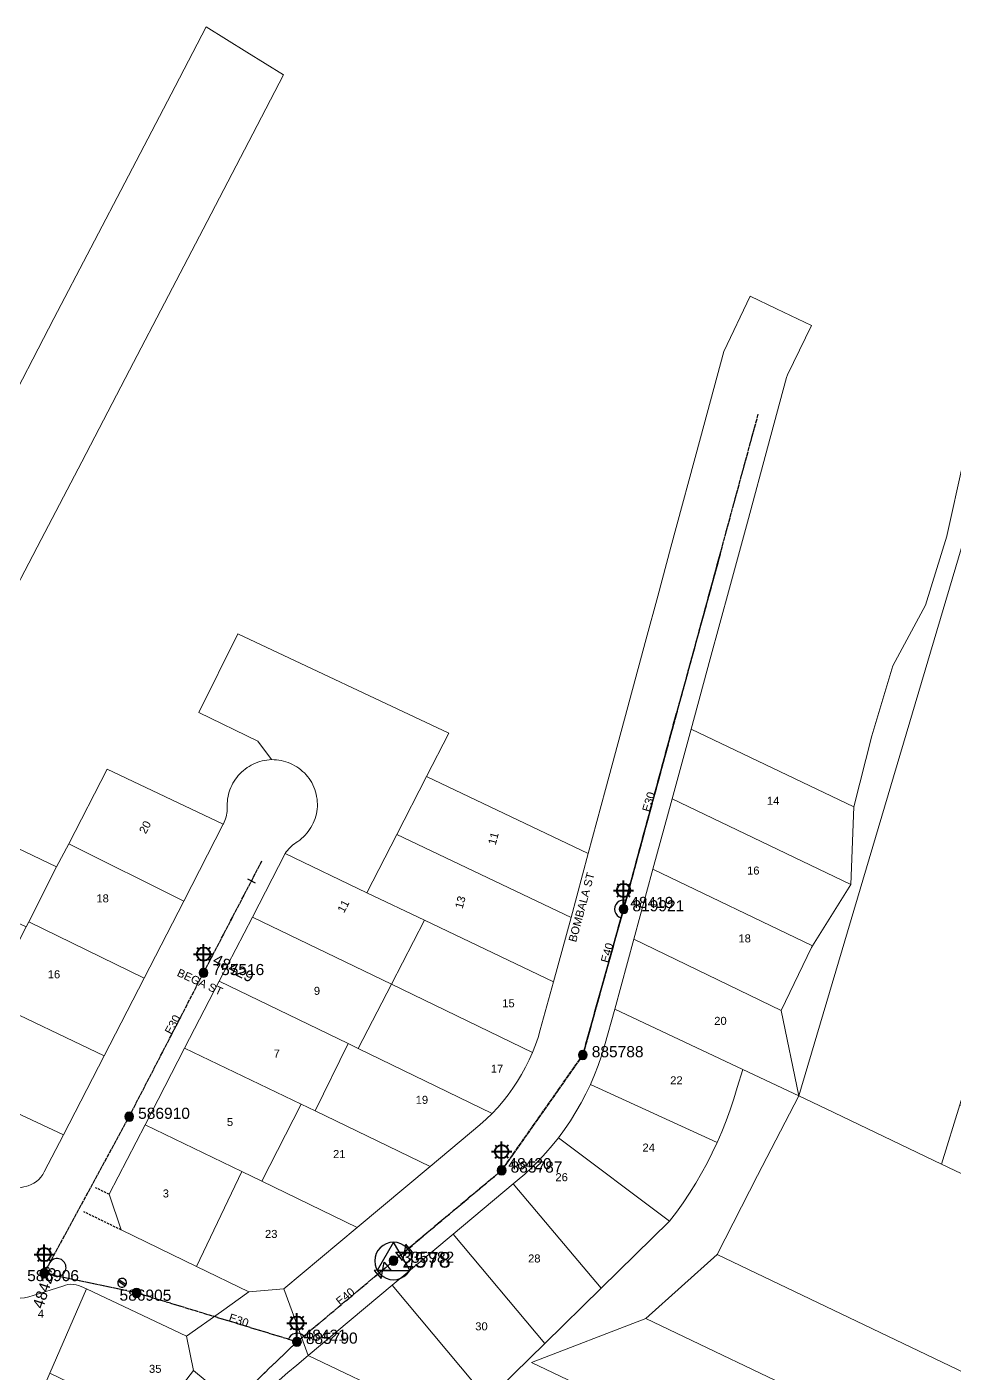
# Model space of a CAD drawing. Header units: metres. Extents: x 309867 to 310865, y 6256930 to 6257690.
# Drawn here: x 310124.1 to 310332.5, y 6257351.8 to 6257654.6 of the extents above; entities that cross this region are included whole.
import ezdxf
from ezdxf.enums import TextEntityAlignment as Align

# ---------------------------------------------------------------- set-up
doc = ezdxf.new("R2010")
doc.units = ezdxf.units.M
doc.linetypes.add('Cable Exist OH', pattern=[1, 1, 0])
doc.linetypes.add('DASHED', pattern=[0.75, 0.5, -0.25])
doc.layers.get('0').update_dxf_attribs({"color": 6})
for name, color, linetype, lineweight in [('Cadastre Buildings_SP_EXT', 9, 'Continuous', 5), ('Cadastre Land Parcels_SP_EXT', 9, 'Continuous', 5), ('Cadastre Roads_SP_EXT', 9, 'Continuous', 5)]:
    doc.layers.add(name, color=color, linetype=linetype, lineweight=lineweight)
for name, color, linetype in [('Equip_LV_EXT', 7, 'Continuous'), ('Equip_SP_LV_EXT', 7, 'Continuous'), ('Equip_SP_SL_EXT', 7, 'Continuous'), ('Mains_HV_EXT', 7, 'Continuous'), ('Mains_LV_EXT', 7, 'Continuous'), ('Mains_SL_EXT', 7, 'Continuous'), ('Sub_SP_TR_HV_LV_EXT', 7, 'Continuous'), ('SupportsOH_SP_TR_HV_LV_SL_EXT', 7, 'Continuous')]:
    doc.layers.add(name, color=color, linetype=linetype)
doc.layers.add('UNKNOWN_FEATURES', color=1, linetype='DASHED', plot=False)
doc.styles.add('iecARIAL', font='arial.ttf', dxfattribs={"height": 2})
doc.styles.add('POLE_LABEL', font='arial.ttf')
doc.styles.get("Standard").update_dxf_attribs({"font": 'arial.ttf'})

# ---------------------------------------------------------------- blocks, each defined once
blk = doc.blocks.new('SUB_POLE_EXT')
blk.add_wipeout([(0, 4.22), (0.42, 4.2), (0.83, 4.14), (1.21, 4.05), (1.62, 3.9), (1.99, 3.72), (2.35, 3.51), (2.68, 3.26), (2.99, 2.99), (3.28, 2.66), (3.52, 2.34), (3.76, 1.92), (3.9, 1.62), (4.04, 1.23), (4.18, 0.63), (4.22, 0), (4.18, -0.61), (4.06, -1.15), (3.9, -1.62), (3.58, -2.24), (3.22, -2.73), (2.97, -3.01), (2.68, -3.26), (2.36, -3.5), (2, -3.72), (1.64, -3.89), (1.25, -4.03), (0.82, -4.14), (0.42, -4.2), (0, -4.22), (-0.41, -4.2), (-0.8, -4.15), (-1.21, -4.05), (-1.62, -3.9), (-1.99, -3.73), (-2.35, -3.51), (-2.68, -3.26), (-2.96, -3.02), (-3.23, -2.72), (-3.51, -2.35), (-3.71, -2.01), (-3.91, -1.6), (-4.05, -1.21), (-4.16, -0.76), (-4.22, -0.14), (-4.21, 0.39), (-4.14, 0.83), (-4.03, 1.27), (-3.9, 1.63), (-3.71, 2.02), (-3.5, 2.37), (-3.28, 2.67), (-2.99, 2.99), (-2.68, 3.27), (-2.33, 3.52), (-1.98, 3.73), (-1.63, 3.9), (-1.2, 4.05), (-0.78, 4.15), (-0.4, 4.21)])
blk.add_line((2.16, 0.48), (2.16, 0.48, 0))
blk.add_lwpolyline([(-4.22, 0, 1), (4.22, 0, 1)], format="xyb", close=True)
blk.add_lwpolyline([(2.14, 0.52), (0, 4.22), (-3.66, -2.11), (3.66, -2.11)], close=True)
for tag, height, flags, p in [('ASSET_NUM', 3.5, 8, (2, 2)), ('STREET_CODE', 0.2, 9, (1.5, 0)), ('CONSTRUCTED_VOLTAGE', 0.2, 9, (1.5, -0.2)), ('OPERATING_VOLTAGE', 0.2, 9, (1.5, -0.6)), ('OPERATED_BY', 0.2, 9, (1.5, -0.8)), ('ORIENTATION', 0.2, 9, (1.5, -1.2)), ('OWNED_BY', 0.2, 9, (1.5, -1.4)), ('SECONDARY_VOLTAGE', 0.2, 9, (1.5, -1.6)), ('STATE', 0.2, 9, (1.5, -1.8)), ('SUBSTATION_TYPE', 0.2, 9, (1.5, -2)), ('STREETNAME', 0.2, 9, (1.5, -2.8)), ('SUBURB', 0.2, 9, (1.5, -3)), ('NO_PHASES', 0.2, 9, (1.5, -0.4)), ('MAINTAINED_BY', 0.2, 9, (1.5, -1)), ('USAGE', 0.2, 9, (1.5, -2.2)), ('LEGEND', 0.2, 9, (1.5, -2.4)), ('LOCATION', 0.2, 9, (1.5, -2.6)), ('Z', 0.2, 1, (1.5, -3.4)), ('NOTES', 0.2, 9, (1.5, -3.2))]:
    blk.add_attdef(tag, text='', height=height, dxfattribs=dict(flags=flags)).set_placement(p, align=Align.MIDDLE_LEFT)
blk = doc.blocks.new('LV_OH_LINKS_DISTFUSE_EXT')
for p, q in [((0, 0), (0.96, 0)), ((3.84, 0), (4.8, 0))]:
    blk.add_line(p, q)
blk.add_lwpolyline([(3.84, -1.2), (3.84, 1.2), (0.96, -1.2), (0.96, 1.2)], close=True)
at = {"flags": 9}
for tag, p in [('ACTUAL_STATUS', (0, 0)), ('CONSTRUCTED_VOLTAGE', (0, -0.2)), ('OPERATING_VOLTAGE', (0, -0.6)), ('ORIENTATION', (0, -0.8)), ('OWNED_BY', (0, -1)), ('STATE', (0, -1.2)), ('SWITCH_TYPE', (0, -1.4)), ('NO_PHASES', (0, -0.4)), ('USAGE', (0, -1.6)), ('NOTES', (0, -1.8))]:
    blk.add_attdef(tag, text='', height=0.2, dxfattribs=at).set_placement(p, align=Align.MIDDLE_LEFT)
at = {"flags": 1}
blk.add_attdef('Z', (0, 0), '', height=0.2, dxfattribs=at)
blk = doc.blocks.new('LV_OH_LINKS_CLOSED_EXT')
for p, q in [((-0.17, 4.97), (-0.17, 3)), ((0.17, 4.97), (0.17, 3))]:
    blk.add_line(p, q)
blk.add_lwpolyline([(0, 2.99, 1), (0, 4.98, 1)], format="xyb", close=True)
at = {"flags": 9}
for tag, p in [('ACTUAL_STATUS', (0, 0)), ('CONSTRUCTED_VOLTAGE', (0, -0.2)), ('OPERATING_VOLTAGE', (0, -0.6)), ('ORIENTATION', (0, -0.8)), ('OWNED_BY', (0, -1)), ('STATE', (0, -1.2)), ('SWITCH_TYPE', (0, -1.4)), ('NO_PHASES', (0, -0.4)), ('USAGE', (0, -1.6)), ('NOTES', (0, -1.8))]:
    blk.add_attdef(tag, text='', height=0.2, dxfattribs=at).set_placement(p, align=Align.MIDDLE_LEFT)
at = {"flags": 1}
blk.add_attdef('Z', (0, 0), '', height=0.2, dxfattribs=at)
blk = doc.blocks.new('SL_LANTERN_EXT')
at = {"lineweight": 40}
for p, q in [((0, 1.97), (0, 6.47)), ((-2.25, 4.22), (2.25, 4.22)), ((-1.46, 5.68), (-1.06, 5.28)), ((-1.46, 2.76), (-1.06, 3.16)), ((1.46, 5.68), (1.06, 5.28)), ((1.46, 2.76), (1.06, 3.16)), ((0, 0), (0, 2.72))]:
    blk.add_line(p, q, dxfattribs=at)
blk.add_circle((0, 4.22), 1.5, dxfattribs=at)
at = {"style": 'iecARIAL', "flags": 8}
blk.add_attdef('ASSET_NUM', (1.5, 1.5), '', height=2.5, dxfattribs=at)
for tag, p, height, flags in [('OPERATING_VOLTAGE', (0.98, -1.65), 0.2, 9), ('ORIENTATION', (0.98, -1.85), 0.2, 9), ('OWNED_BY', (0.98, -2.05), 0.2, 9), ('STATE', (0.98, -2.25), 0.2, 9), ('CONSTRUCTED_VOLTAGE', (0.98, -0.65), 0.2, 9), ('CONTROL_TYPE', (0.98, -0.85), 0.2, 9), ('LANTERN_PURPOSE', (0.98, -1.05), 0.2, 9), ('LANTERN_TYPE', (0.98, -1.25), 0.2, 9), ('NO_PHASES', (0.98, -1.45), 0.2, 9), ('USAGE', (0.98, -2.45), 0.2, 9), ('CEXIST', (0.98, -2.65), 0.2, 9), ('CNEW', (0.98, -2.85), 0.2, 9), ('CNUMBER', (0.98, -3.05), 0.2, 9), ('LNUMBER', (2.18, -3.25), 2.5, 8), ('CREMOVE', (0.98, -3.25), 0.2, 9), ('CREPLACE', (0.98, -3.45), 0.2, 9), ('LKINGHEIGHT', (0.98, -3.65), 0.2, 9), ('LBRACKET', (0.98, -3.85), 0.2, 9), ('LBRACKETVOCAB', (0.98, -4.05), 0.2, 9), ('LCATEGORY', (0.98, -4.25), 0.2, 9), ('LCHARGE1', (0.98, -4.45), 0.2, 9), ('LCHARGE1PERCENT', (0.98, -4.65), 0.2, 9), ('LCHARGE2', (0.98, -4.85), 0.2, 9), ('LCHARGE2PERCENT', (0.98, -5.05), 0.2, 9), ('LCHARGE3', (0.98, -5.25), 0.2, 9), ('LCHARGE3PERCENT', (0.98, -5.45), 0.2, 9), ('LEXIST', (0.98, -5.65), 0.2, 9), ('LLAMP', (0.98, -5.85), 0.2, 9), ('LLAMPVOCAB', (0.98, -6.05), 0.2, 9), ('LMAST', (0.98, -6.25), 0.2, 9), ('STREETNAME', (0.98, -9.25), 0.2, 9), ('LMASTVOCAB', (0.98, -6.45), 0.2, 9), ('LNEW', (0.98, -6.65), 0.2, 9), ('LANTNUMBER', (0.98, -6.85), 0.2, 9), ('LOUTREACH', (0.98, -7.25), 0.2, 9), ('LOUTREACHVOCAB', (0.98, -7.45), 0.2, 9), ('LRATECODE', (0.98, -7.65), 0.2, 9), ('LREMOVE', (0.98, -7.85), 0.2, 9), ('LREPLACE', (0.98, -8.05), 0.2, 9), ('LTYPE', (0.98, -8.25), 0.2, 9), ('LTYPEVOCAB', (0.98, -8.45), 0.2, 9), ('LEGEND', (0.98, -8.65), 0.2, 9), ('LOCATION', (0.98, -8.85), 0.2, 9), ('NOTES', (0.98, -9.05), 0.2, 9), ('SUBURB', (0.98, -9.45), 0.2, 1)]:
    blk.add_attdef(tag, p, '', height=height, dxfattribs=dict(flags=flags))
blk = doc.blocks.new('POLE_EXT')
blk.add_hatch(color=256).paths.add_polyline_path([(-1, 0, 1), (1, 0, 1)])
blk.add_lwpolyline([(-1, 0, 1), (1, 0, 1)], format="xyb", close=True)
for tag, height, flags, p in [('pNumber', 2.5, 8, (-17.84, 2.07)), ('OWNED_BY', 0.2, 9, (1.35, -0.4)), ('SPECIAL_USE', 0.2, 9, (1.35, -0.8)), ('STATE', 0.2, 9, (1.35, -1)), ('cLV', 0.2, 9, (1.35, -1.4)), ('hDepth', 0.2, 9, (1.35, -1.6)), ('hDia', 0.2, 9, (1.35, -1.8)), ('cHV', 0.2, 9, (1.35, -2)), ('PARENT', 0.2, 9, (1.35, -0.6)), ('USAGE', 0.2, 9, (1.35, -1.2)), ('LBRACKET', 0.2, 9, (1.35, -2.2)), ('LExisting', 0.2, 9, (1.35, -2.4)), ('LANTNUMBER', 0.2, 9, (1.35, -2.6)), ('LOther', 0.2, 9, (1.35, -2.8)), ('LRemove', 0.2, 9, (1.35, -3)), ('cLinedev', 0.2, 9, (1.35, -3.4)), ('pExisting', 0.2, 9, (1.35, -3.8)), ('pFooting', 0.2, 9, (1.35, -4.4)), ('pNew', 0.2, 9, (1.35, -4.6)), ('pRelocate', 0.2, 9, (1.35, -5)), ('pRemove', 0.2, 9, (1.35, -5.2)), ('pReplace', 0.2, 9, (1.35, -5.4)), ('pStay', 0.2, 9, (1.35, -5.6)), ('pType', 0.2, 9, (1.35, -5.8)), ('cspan', 0.2, 9, (1.35, -6)), ('LEGEND', 0.2, 9, (1.35, -3.2)), ('LOCATION', 0.2, 9, (1.35, -3.6)), ('PFNUMBER', 0.2, 9, (1.35, -4)), ('NEWPFNUMBER', 0.2, 9, (1.35, -4.2)), ('STREETNAME', 0.2, 9, (1.35, -6.2)), ('SUBURB', 0.2, 9, (1.35, -6.4)), ('OPERATED_BY', 0.2, 9, (1.36, -7.01)), ('NOTES', 0.2, 9, (1.35, -6.6)), ('MAINTAINED_BY', 0.2, 9, (1.36, -6.81))]:
    blk.add_attdef(tag, text='', height=height, dxfattribs=dict(flags=flags)).set_placement(p, align=Align.MIDDLE_LEFT)
at = {"style": 'POLE_LABEL'}
for tag, height, flags, p in [('ASSET_NUM', 2.5, 8, (2, 2)), ('STRUCTURE_PLANT_NUMBER', 0.2, 9, (1.35, 0.03)), ('STREET_CODE', 0.2, 9, (1.35, -0.2))]:
    blk.add_attdef(tag, text='', height=height, dxfattribs=dict(at, flags=flags)).set_placement(p, align=Align.MIDDLE_LEFT)
at = {"flags": 1}
blk.add_attdef('Z', (1.35, -7.33), '', height=0.2, dxfattribs=at)
blk = doc.blocks.new('End Shackle_EXT')
blk.add_wipeout([(0, 0.25), (1.81, 0.25), (1.82, -0.25), (0, -0.25)])
blk.add_line((1.81, -1), (1.81, 1))
at = {"flags": 1}
blk.add_attdef('Z', (0, 0), '', height=0.2, dxfattribs=at)
at = {"flags": 9}
for tag, p in [('CONNECTOR_TYPE', (0, 0)), ('CONSTRUCTED_VOLTAGE', (0, -0.2)), ('OPERATING_VOLTAGE', (0, -0.6)), ('ORIENTATION', (0, -0.8)), ('OWNED_BY', (0, -1)), ('STATE', (0, -1.2)), ('NO_PHASES', (0, -0.4)), ('USAGE', (0, -1.4)), ('NOTES', (0, -1.6))]:
    blk.add_attdef(tag, text='', height=0.2, dxfattribs=at).set_placement(p, align=Align.MIDDLE_LEFT)

msp = doc.modelspace()

# ---------------------------------------------------------------- linework, layer by layer
at = {"layer": 'Cadastre Buildings_SP_EXT', "linetype": 'Continuous'}
for points in [[(310297.62, 6257414.15), (310303.74, 6257411.22), (310329.69, 6257398.8), (310333.83, 6257412.13), (310338.33, 6257426.63), (310343, 6257441.77), (310347.15, 6257455.11), (310351.41, 6257468.88), (310355.53, 6257482.15), (310359.76, 6257495.85), (310364.2, 6257510.16), (310368.68, 6257524.63), (310373.19, 6257539.18), (310377.8, 6257553.91), (310343.84, 6257570.06), (310297.62, 6257414.15)], [(310218.96, 6257495.71), (310171.49, 6257518.05), (310162.73, 6257500.39), (310175.97, 6257493.93), (310179.09, 6257489.78), (310179.63, 6257489.76), (310180.17, 6257489.73), (310180.71, 6257489.66), (310181.25, 6257489.56), (310181.78, 6257489.44), (310182.3, 6257489.29), (310182.81, 6257489.11), (310183.32, 6257488.91), (310183.81, 6257488.67), (310184.29, 6257488.42), (310184.76, 6257488.14), (310185.21, 6257487.83), (310185.64, 6257487.5), (310186.06, 6257487.15), (310186.45, 6257486.78), (310186.83, 6257486.39), (310187.19, 6257485.98), (310187.52, 6257485.55), (310187.83, 6257485.1), (310188.12, 6257484.64), (310188.37, 6257484.14), (310188.59, 6257483.62), (310188.79, 6257483.1), (310188.96, 6257482.56), (310189.1, 6257482.02), (310189.21, 6257481.47), (310189.3, 6257480.92), (310189.35, 6257480.36), (310189.38, 6257479.8), (310189.37, 6257479.24), (310189.34, 6257478.68), (310189.26, 6257478.14), (310189.15, 6257477.6), (310189.02, 6257477.07), (310188.85, 6257476.54), (310188.66, 6257476.03), (310188.45, 6257475.53), (310188.2, 6257475.03), (310187.94, 6257474.55), (310187.64, 6257474.09), (310187.33, 6257473.64), (310186.98, 6257473.21), (310186.62, 6257472.8), (310186.24, 6257472.41), (310185.84, 6257472.04), (310185.41, 6257471.69), (310184.98, 6257471.36), (310184.95, 6257471.35), (310184.6, 6257471.13), (310184.24, 6257470.88), (310183.89, 6257470.61), (310183.56, 6257470.32), (310183.24, 6257470.02), (310182.94, 6257469.7), (310182.66, 6257469.37), (310182.39, 6257469.02), (310182.15, 6257468.65), (310200.49, 6257459.85), (310207.22, 6257472.96), (310213.92, 6257485.97), (310218.96, 6257495.71)], [(310329.69, 6257398.8), (310303.74, 6257411.22), (310297.62, 6257414.15), (310288.34, 6257396.28), (310279.28, 6257378.5), (310348.96, 6257345.13), (310355.81, 6257364.07), (310362.64, 6257383.11), (310329.69, 6257398.8)], [(310348.96, 6257345.13), (310279.28, 6257378.5), (310263.25, 6257364.08), (310342.23, 6257326.3), (310348.96, 6257345.13)], [(310342.23, 6257326.3), (310263.25, 6257364.08), (310237.54, 6257354.18), (310253.69, 6257346.47), (310280.34, 6257333.71), (310335.39, 6257307.36), (310342.23, 6257326.3)]]:
    msp.add_lwpolyline(points, close=True, dxfattribs=at)
at = {"layer": 'Cadastre Land Parcels_SP_EXT', "linetype": 'Continuous'}
for points in [[(310293.65, 6257433.37), (310297.62, 6257414.15), (310343.84, 6257570.06), (310337.04, 6257573.3), (310334.58, 6257556.63), (310334.49, 6257556.32), (310330.99, 6257540.45), (310330.91, 6257540.04), (310326.09, 6257524.54), (310318.77, 6257510.91), (310314.07, 6257495.1), (310310, 6257479.2), (310309.31, 6257461.71), (310300.71, 6257447.93), (310300.49, 6257447.52), (310293.65, 6257433.37)], [(310310, 6257479.2), (310273.4, 6257496.66), (310269.11, 6257480.96), (310309.31, 6257461.71), (310310, 6257479.2)], [(310168.21, 6257475.24), (310142.14, 6257487.67), (310133.49, 6257470.83), (310159.32, 6257457.96), (310168.21, 6257475.24)], [(310250.24, 6257468.67), (310213.92, 6257485.97), (310207.22, 6257472.96), (310246.4, 6257454.3), (310250.24, 6257468.67)], [(310130.74, 6257465.64), (310097.27, 6257481.63), (310090.16, 6257467.99), (310123.88, 6257452.22), (310124.47, 6257453.3), (310130.74, 6257465.64)], [(310309.31, 6257461.71), (310269.11, 6257480.96), (310264.81, 6257465.17), (310300.71, 6257447.93), (310309.31, 6257461.71)], [(310159.32, 6257457.96), (310133.49, 6257470.83), (310130.74, 6257465.64), (310124.47, 6257453.3), (310150.42, 6257440.67), (310159.32, 6257457.96)], [(310246.4, 6257454.3), (310207.22, 6257472.96), (310200.49, 6257459.85), (310213.44, 6257453.66), (310242.5, 6257439.81), (310246.4, 6257454.3)], [(310213.44, 6257453.66), (310200.49, 6257459.85), (310182.15, 6257468.65), (310174.77, 6257454.38), (310206.02, 6257439.27), (310213.44, 6257453.66)], [(310300.71, 6257447.93), (310264.81, 6257465.17), (310260.51, 6257449.39), (310293.65, 6257433.37), (310300.49, 6257447.52), (310300.71, 6257447.93)], [(310150.42, 6257440.67), (310124.47, 6257453.3), (310123.88, 6257452.22), (310116.92, 6257438.67), (310115.38, 6257435.64), (310141.41, 6257423.18), (310150.42, 6257440.67)], [(310206.02, 6257439.27), (310174.77, 6257454.38), (310167.33, 6257439.98), (310196.27, 6257425.95), (310198.57, 6257424.84), (310206.02, 6257439.27)], [(310242.5, 6257439.81), (310213.44, 6257453.66), (310206.02, 6257439.27), (310237.73, 6257423.94), (310238.39, 6257425.62), (310238.98, 6257427.31), (310239.5, 6257429.03), (310242.5, 6257439.81)], [(310293.65, 6257433.37), (310260.51, 6257449.39), (310256.22, 6257433.7), (310285.01, 6257420.09), (310297.62, 6257414.15), (310293.65, 6257433.37)], [(310196.27, 6257425.95), (310167.33, 6257439.98), (310159.53, 6257424.88), (310185.72, 6257412.3), (310188.87, 6257410.79), (310196.27, 6257425.95)], [(310237.73, 6257423.94), (310206.02, 6257439.27), (310198.57, 6257424.84), (310228.68, 6257410.24), (310229.93, 6257411.58), (310231.13, 6257412.98), (310232.27, 6257414.42), (310233.34, 6257415.9), (310234.35, 6257417.44), (310235.3, 6257419.01), (310236.18, 6257420.62), (310236.99, 6257422.27), (310237.73, 6257423.94)], [(310141.41, 6257423.18), (310115.38, 6257435.64), (310109.9, 6257425.08), (310106.11, 6257417.65), (310132.26, 6257405.4), (310141.41, 6257423.18)], [(310285.01, 6257420.09), (310256.22, 6257433.7), (310253.9, 6257425.41), (310253.24, 6257423.2), (310252.49, 6257421.02), (310251.67, 6257418.87), (310250.76, 6257416.75), (310279.27, 6257403.7), (310280.31, 6257406.11), (310281.29, 6257408.55), (310282.19, 6257411.02), (310283.02, 6257413.51), (310283.77, 6257416.03), (310285.01, 6257420.09)], [(310198.57, 6257424.84), (310196.27, 6257425.95), (310188.87, 6257410.79), (310214.75, 6257398.31), (310225.91, 6257407.64), (310227.32, 6257408.91), (310228.68, 6257410.24), (310198.57, 6257424.84)], [(310185.72, 6257412.3), (310159.53, 6257424.88), (310150.63, 6257407.66), (310172.37, 6257397.14), (310176.89, 6257394.96), (310185.72, 6257412.3)], [(310132.26, 6257405.4), (310106.11, 6257417.65), (310103.03, 6257411.77), (310096.33, 6257398.6), (310113.9, 6257390.18), (310114.63, 6257390.75), (310115.41, 6257391.26), (310116.22, 6257391.72), (310117.06, 6257392.1), (310117.93, 6257392.43), (310124.35, 6257393.97), (310125, 6257394.21), (310125.62, 6257394.54), (310126.2, 6257394.93), (310126.73, 6257395.39), (310127.21, 6257395.9), (310127.62, 6257396.46), (310127.97, 6257397.07), (310132.26, 6257405.4)], [(310279.27, 6257403.7), (310250.76, 6257416.75), (310249.76, 6257414.64), (310248.68, 6257412.57), (310247.52, 6257410.55), (310246.28, 6257408.57), (310244.97, 6257406.64), (310243.59, 6257404.76), (310268.55, 6257385.96), (310270.12, 6257388.03), (310271.62, 6257390.15), (310273.06, 6257392.31), (310274.44, 6257394.51), (310275.75, 6257396.75), (310276.99, 6257399.03), (310278.16, 6257401.35), (310279.27, 6257403.7)], [(310188.87, 6257410.79), (310185.72, 6257412.3), (310176.89, 6257394.96), (310198.29, 6257384.54), (310214.75, 6257398.31), (310188.87, 6257410.79)], [(310368.06, 6257398.23), (310333.83, 6257412.13), (310329.69, 6257398.8), (310362.64, 6257383.11), (310368.06, 6257398.23)], [(310172.37, 6257397.14), (310150.63, 6257407.66), (310142.55, 6257392.03), (310145.27, 6257384.01), (310162.23, 6257375.76), (310172.37, 6257397.14)], [(310268.55, 6257385.96), (310243.59, 6257404.76), (310242.19, 6257403.02), (310240.74, 6257401.33), (310239.22, 6257399.69), (310237.64, 6257398.11), (310236.01, 6257396.59), (310234.32, 6257395.13), (310233.4, 6257394.36), (310253.18, 6257370.9), (310268.55, 6257385.96)], [(310176.89, 6257394.96), (310172.37, 6257397.14), (310162.23, 6257375.76), (310173.94, 6257370.08), (310181.86, 6257370.81), (310198.29, 6257384.54), (310176.89, 6257394.96)], [(310137.45, 6257370.75), (310136.26, 6257371.3), (310135.7, 6257371.53), (310135.12, 6257371.69), (310134.52, 6257371.78), (310133.91, 6257371.79), (310133.3, 6257371.73), (310132.71, 6257371.6), (310132.14, 6257371.39), (310125.48, 6257369.24), (310124.51, 6257368.97), (310123.53, 6257368.78), (310122.52, 6257368.68), (310121.52, 6257368.65), (310120.52, 6257368.71), (310119.52, 6257368.85), (310118.54, 6257369.08), (310108.74, 6257336.86), (310111.31, 6257335.54), (310120.31, 6257331.22), (310129.24, 6257351.8), (310137.45, 6257370.75)], [(310161.52, 6257352.41), (310159.95, 6257360.11), (310137.45, 6257370.75), (310129.24, 6257351.8), (310152.85, 6257340.44), (310154.9, 6257343.51), (310157.03, 6257346.53), (310159.24, 6257349.5), (310161.52, 6257352.41)]]:
    msp.add_lwpolyline(points, close=True, dxfattribs=at)
for points in [[(310253.69, 6257346.47), (310237.54, 6257354.18), (310263.25, 6257364.08), (310279.28, 6257378.5), (310288.34, 6257396.28), (310297.62, 6257414.15), (310297.62, 6257414.15), (310285.01, 6257420.09), (310283.77, 6257416.03), (310283.02, 6257413.51), (310282.19, 6257411.02), (310281.29, 6257408.55), (310280.31, 6257406.11), (310279.27, 6257403.7), (310278.16, 6257401.35), (310276.99, 6257399.03), (310275.75, 6257396.75), (310274.44, 6257394.51), (310273.06, 6257392.31), (310271.62, 6257390.15), (310270.12, 6257388.03), (310268.55, 6257385.96), (310253.18, 6257370.9), (310240.52, 6257358.48), (310230.01, 6257348.19)], [(310208.64, 6257345.59), (310187.34, 6257355.78), (310184.74, 6257353.6), (310182.74, 6257351.96), (310180.8, 6257350.27)]]:
    msp.add_lwpolyline(points, dxfattribs=at)
at = {"layer": 'Cadastre Roads_SP_EXT', "linetype": 'Continuous'}
for points in [[(310118.07, 6257521.58), (310127.3, 6257539.29), (310136.39, 6257556.75), (310147.16, 6257577.4), (310155.9, 6257594.17), (310164.57, 6257610.78), (310174.87, 6257630.55), (310181.75, 6257643.78), (310173.53, 6257648.88), (310164.37, 6257654.56), (310157.39, 6257641.2), (310146.88, 6257621.07), (310138.46, 6257604.89), (310130.12, 6257588.97), (310118.37, 6257566.23)], [(310123.53, 6257368.78), (310124.51, 6257368.97), (310125.48, 6257369.24), (310132.14, 6257371.39), (310132.71, 6257371.6), (310133.3, 6257371.73), (310133.91, 6257371.79), (310134.52, 6257371.78), (310135.12, 6257371.69), (310135.7, 6257371.53), (310136.26, 6257371.3), (310137.45, 6257370.75), (310159.95, 6257360.11), (310167.82, 6257365.71), (310173.94, 6257370.08), (310162.23, 6257375.76), (310145.27, 6257384.01), (310142.55, 6257392.03), (310150.63, 6257407.66), (310159.53, 6257424.88), (310167.33, 6257439.98), (310174.77, 6257454.38), (310182.15, 6257468.65), (310182.15, 6257468.65), (310182.39, 6257469.02), (310182.66, 6257469.37), (310182.94, 6257469.7), (310183.24, 6257470.02), (310183.56, 6257470.32), (310183.89, 6257470.61), (310184.24, 6257470.88), (310184.6, 6257471.13), (310184.95, 6257471.35), (310184.98, 6257471.36), (310185.41, 6257471.69), (310185.84, 6257472.04), (310186.24, 6257472.41), (310186.62, 6257472.8), (310186.98, 6257473.21), (310187.33, 6257473.64), (310187.64, 6257474.09), (310187.94, 6257474.55), (310188.2, 6257475.03), (310188.45, 6257475.53), (310188.66, 6257476.03), (310188.85, 6257476.54), (310189.02, 6257477.07), (310189.15, 6257477.6), (310189.26, 6257478.14), (310189.34, 6257478.68), (310189.37, 6257479.24), (310189.38, 6257479.8), (310189.35, 6257480.36), (310189.3, 6257480.92), (310189.21, 6257481.47), (310189.1, 6257482.02), (310188.96, 6257482.56), (310188.79, 6257483.1), (310188.59, 6257483.62), (310188.37, 6257484.14), (310188.12, 6257484.64), (310187.83, 6257485.1), (310187.52, 6257485.55), (310187.19, 6257485.98), (310186.83, 6257486.39), (310186.45, 6257486.78), (310186.06, 6257487.15), (310185.64, 6257487.5), (310185.21, 6257487.83), (310184.76, 6257488.14), (310184.29, 6257488.42), (310183.81, 6257488.67), (310183.32, 6257488.91), (310182.81, 6257489.11), (310182.3, 6257489.29), (310181.78, 6257489.44), (310181.25, 6257489.56), (310180.71, 6257489.66), (310180.17, 6257489.73), (310179.63, 6257489.76), (310179.09, 6257489.78), (310178.56, 6257489.75), (310178.03, 6257489.69), (310177.5, 6257489.6), (310176.98, 6257489.49), (310176.46, 6257489.35), (310175.96, 6257489.19), (310175.46, 6257489), (310174.97, 6257488.78), (310174.5, 6257488.54), (310174.04, 6257488.27), (310173.59, 6257487.99), (310173.15, 6257487.67), (310172.74, 6257487.34), (310172.34, 6257486.99), (310171.96, 6257486.61), (310171.6, 6257486.22), (310171.27, 6257485.8), (310170.95, 6257485.38), (310170.65, 6257484.93), (310170.38, 6257484.47), (310170.14, 6257484), (310169.92, 6257483.51), (310169.72, 6257483.02), (310169.55, 6257482.51), (310169.41, 6257482), (310169.29, 6257481.48), (310169.2, 6257480.95), (310169.14, 6257480.43), (310169.1, 6257479.89), (310169.09, 6257479.36), (310169.1, 6257478.95), (310169.09, 6257478.53), (310169.06, 6257478.12), (310169.01, 6257477.71), (310168.93, 6257477.3), (310168.84, 6257476.9), (310168.73, 6257476.5), (310168.59, 6257476.11), (310168.44, 6257475.73), (310168.27, 6257475.35), (310168.21, 6257475.24), (310159.32, 6257457.96), (310150.42, 6257440.67), (310141.41, 6257423.18), (310132.26, 6257405.4), (310127.97, 6257397.07), (310127.62, 6257396.46), (310127.21, 6257395.9), (310126.73, 6257395.39), (310126.2, 6257394.93), (310125.62, 6257394.54), (310125, 6257394.21), (310124.35, 6257393.97), (310117.93, 6257392.43)]]:
    msp.add_lwpolyline(points, dxfattribs=at)
msp.add_lwpolyline([(310173.34, 6257342.64), (310166.79, 6257348.05), (310161.52, 6257352.41), (310159.24, 6257349.5), (310157.03, 6257346.53), (310154.9, 6257343.51), (310152.85, 6257340.44), (310151.66, 6257338.55), (310150.53, 6257336.63), (310149.46, 6257334.67), (310142.12, 6257320.83), (310132.28, 6257302.23), (310127.26, 6257292.73), (310133.11, 6257289.02), (310140.64, 6257284.23), (310156.3, 6257314.61), (310163.26, 6257328.13), (310164.54, 6257330.38), (310165.89, 6257332.58), (310167.29, 6257334.74), (310168.77, 6257336.85), (310170.31, 6257338.92), (310171.91, 6257340.94), (310173.34, 6257342.64)], close=True, dxfattribs=at)
at = {"layer": 'Mains_LV_EXT', "linetype": 'Cable Exist OH'}
for points in [[(310258.21, 6257456.17), (310270.1, 6257500.2)], [(310258.21, 6257456.17), (310249.06, 6257423.36)], [(310147.07, 6257409.5), (310163.78, 6257441.83)], [(310249.06, 6257423.36), (310230.81, 6257397.42)], [(310127.95, 6257374.25), (310147.07, 6257409.5)], [(310148.72, 6257369.85), (310127.95, 6257374.25)], [(310184.77, 6257358.85), (310148.72, 6257369.85)], [(310184.77, 6257358.85), (310169.04, 6257343.76)]]:
    msp.add_lwpolyline(points, dxfattribs=at)
at = {"layer": 'Mains_LV_EXT', "linetype": 'Continuous'}
for points in [[(310258.73, 6257458.1, 1.014405), (310257.67, 6257454.24)], [(310129.91, 6257373.84, 3.012284), (310128.91, 6257376.01)], [(310186.3, 6257360.14, 0.561891), (310182.85, 6257359.43)]]:
    msp.add_lwpolyline(points, format="xyb", dxfattribs=at)
at = {"layer": 'Mains_SL_EXT', "linetype": 'Cable Exist OH'}
for points in [[(310279.96, 6257536.07), (310270.1, 6257500.2), (310258.21, 6257456.17)], [(310127.95, 6257374.25), (310147.07, 6257409.5), (310163.78, 6257441.83)], [(310184.77, 6257358.85), (310148.72, 6257369.85), (310127.95, 6257374.25)], [(310134.7, 6257281.87), (310153.21, 6257317.36), (310169.04, 6257343.76), (310184.77, 6257358.85)]]:
    msp.add_lwpolyline(points, dxfattribs=at)
at = {"layer": 'UNKNOWN_FEATURES'}
for points in [[(310142.55, 6257392.03), (310139.52, 6257393.51)], [(310145.27, 6257384.02), (310136.86, 6257388.1)]]:
    msp.add_lwpolyline(points, dxfattribs=at)

# ---------------------------------------------------------------- block references
at = {"layer": 'Equip_SP_LV_EXT', "rotation": 54.95337522096759}
msp.add_blockref('LV_OH_LINKS_CLOSED_EXT', (310148.72, 6257369.85), dxfattribs=at)
at = {"layer": 'Equip_SP_SL_EXT'}
ref = msp.add_blockref('SL_LANTERN_EXT', (310258.21, 6257456.17), dxfattribs=at)
ref.add_attrib('ASSET_NUM', '48419', dxfattribs={"layer": '0', "height": 2.5, "rotation": 359.9574, "style": 'iecARIAL'}).set_placement((310259.71, 6257457.67), align=Align.MIDDLE_LEFT)
ref = msp.add_blockref('SL_LANTERN_EXT', (310163.78, 6257441.83), dxfattribs=at)
ref.add_attrib('ASSET_NUM', '48429', dxfattribs={"layer": '0', "height": 2.5, "rotation": 333.0082, "style": 'iecARIAL'}).set_placement((310165.28, 6257443.33), align=Align.BOTTOM_LEFT)
ref = msp.add_blockref('SL_LANTERN_EXT', (310230.81, 6257397.42), dxfattribs=at)
ref.add_attrib('ASSET_NUM', '48420', dxfattribs={"layer": '0', "height": 2.5, "rotation": 0.0558, "style": 'iecARIAL'}).set_placement((310232.32, 6257398.92), align=Align.MIDDLE_LEFT)
ref = msp.add_blockref('SL_LANTERN_EXT', (310127.95, 6257374.25), dxfattribs=at)
ref.add_attrib('ASSET_NUM', '48428', dxfattribs={"layer": '0', "height": 2.5, "rotation": 71.9977, "style": 'iecARIAL'}).set_placement((310129.45, 6257375.75), align=Align.MIDDLE_RIGHT)
ref = msp.add_blockref('SL_LANTERN_EXT', (310184.77, 6257358.85), dxfattribs=at)
ref.add_attrib('ASSET_NUM', '48421', dxfattribs={"layer": '0', "height": 2.5, "rotation": 359.9724, "style": 'iecARIAL'}).set_placement((310186.27, 6257360.35), align=Align.MIDDLE_LEFT)
at = {"layer": 'Sub_SP_TR_HV_LV_EXT'}
ref = msp.add_blockref('SUB_POLE_EXT', (310206.49, 6257377.04), dxfattribs=at)
ref.add_attrib('ASSET_NUM', '2578', dxfattribs={"layer": '0', "height": 3.5}).set_placement((310208.49, 6257377.29), align=Align.MIDDLE_LEFT)
at = {"layer": 'SupportsOH_SP_TR_HV_LV_SL_EXT'}
ref = msp.add_blockref('POLE_EXT', (310258.21, 6257456.17), dxfattribs=at)
ref.add_attrib('ASSET_NUM', '819921', dxfattribs={"layer": '0', "height": 2.5, "style": 'POLE_LABEL'}).set_placement((310260.21, 6257456.92), align=Align.MIDDLE_LEFT)
ref = msp.add_blockref('POLE_EXT', (310163.78, 6257441.83), dxfattribs=at)
ref.add_attrib('ASSET_NUM', '755516', dxfattribs={"layer": '0', "height": 2.5, "style": 'POLE_LABEL'}).set_placement((310165.78, 6257442.58), align=Align.MIDDLE_LEFT)
ref = msp.add_blockref('POLE_EXT', (310249.06, 6257423.36), dxfattribs=at)
ref.add_attrib('ASSET_NUM', '885788', dxfattribs={"layer": '0', "height": 2.5, "style": 'POLE_LABEL'}).set_placement((310251.06, 6257424.11), align=Align.MIDDLE_LEFT)
ref = msp.add_blockref('POLE_EXT', (310147.07, 6257409.5), dxfattribs=at)
ref.add_attrib('ASSET_NUM', '586910', dxfattribs={"layer": '0', "height": 2.5, "style": 'POLE_LABEL'}).set_placement((310149.07, 6257410.25), align=Align.MIDDLE_LEFT)
ref = msp.add_blockref('POLE_EXT', (310230.81, 6257397.42), dxfattribs=at)
ref.add_attrib('ASSET_NUM', '885787', dxfattribs={"layer": '0', "height": 2.5, "style": 'POLE_LABEL'}).set_placement((310232.82, 6257398.17), align=Align.MIDDLE_LEFT)
ref = msp.add_blockref('POLE_EXT', (310127.95, 6257374.25), dxfattribs=at)
ref.add_attrib('ASSET_NUM', '586906', dxfattribs={"layer": '0', "height": 2.5, "rotation": 359.9228, "style": 'POLE_LABEL'}).set_placement((310129.95, 6257375), align=Align.TOP_CENTER)
ref = msp.add_blockref('POLE_EXT', (310148.72, 6257369.85), dxfattribs=at)
ref.add_attrib('ASSET_NUM', '586905', dxfattribs={"layer": '0', "height": 2.5, "rotation": 359.8576, "style": 'POLE_LABEL'}).set_placement((310150.72, 6257370.6), align=Align.TOP_CENTER)
ref = msp.add_blockref('POLE_EXT', (310184.77, 6257358.85), dxfattribs=at)
ref.add_attrib('ASSET_NUM', '885790', dxfattribs={"layer": '0', "height": 2.5, "rotation": 0.5241, "style": 'POLE_LABEL'}).set_placement((310186.77, 6257359.6), align=Align.MIDDLE_LEFT)

# ---------------------------------------------------------------- texts
at = {"layer": 'Cadastre Land Parcels_SP_EXT'}
for s, p in [('14', (310290.45, 6257479.63)), ('16', (310285.98, 6257463.94)), ('18', (310139.69, 6257457.68)), ('18', (310284.04, 6257448.68)), ('16', (310128.75, 6257440.61)), ('9', (310188.59, 6257436.89)), ('15', (310230.94, 6257434.09)), ('20', (310278.6, 6257430.14)), ('7', (310179.54, 6257422.78)), ('17', (310228.37, 6257419.38)), ('22', (310268.7, 6257416.77)), ('19', (310211.48, 6257412.38)), ('5', (310169.03, 6257407.39)), ('21', (310192.9, 6257400.18)), ('24', (310262.47, 6257401.64)), ('26', (310242.89, 6257394.98)), ('3', (310154.61, 6257391.32)), ('23', (310177.6, 6257382.22)), ('28', (310236.75, 6257376.7)), ('4', (310126.52, 6257364.28)), ('30', (310224.87, 6257361.44)), ('35', (310151.52, 6257351.88))]:
    msp.add_text(s, height=1.8, dxfattribs=at).set_placement(p)
for s, rotation, p in [('20', 62.7561, (310150.79, 6257472.93)), ('11', 75.0507, (310229.45, 6257470.47)), ('13', 74.9083, (310222.01, 6257456.12)), ('11', 62.6463, (310195.37, 6257455.16))]:
    msp.add_text(s, height=1.8, rotation=rotation, dxfattribs=at).set_placement(p)
at = {"layer": 'Cadastre Roads_SP_EXT'}
for s, rotation, p in [('BOMBALA ST', 74.8331, (310247.53, 6257448.6)), ('BEGA ST', 335.4173, (310157.65, 6257441.22))]:
    msp.add_text(s, height=1.8, rotation=rotation, dxfattribs=at).set_placement(p)
at = {"layer": 'Mains_LV_EXT'}
for s, rotation, p in [('E30', 73.7995, (310264.08, 6257477.9)), ('E40', 74.5537, (310254.78, 6257443.96)), ('E30', 61.5846, (310156.54, 6257427.82)), ('E40', 38.8489, (310194.46, 6257366.97)), ('E30', 341.9057, (310169.32, 6257363.56))]:
    msp.add_text(s, height=1.8, rotation=rotation, dxfattribs=at).set_placement(p)

# ---------------------------------------------------------------- next in the draw order: linework, layer by layer
at = {"layer": 'Cadastre Land Parcels_SP_EXT', "linetype": 'Continuous'}
for points in [[(310253.18, 6257370.9), (310233.4, 6257394.36), (310219.9, 6257383.05), (310240.52, 6257358.48), (310253.18, 6257370.9)], [(310240.52, 6257358.48), (310219.9, 6257383.05), (310206.21, 6257371.58), (310227.7, 6257345.91), (310230.01, 6257348.19), (310240.52, 6257358.48)], [(310227.7, 6257345.91), (310206.21, 6257371.58), (310187.34, 6257355.78), (310208.64, 6257345.59), (310207.35, 6257344.55), (310206.11, 6257343.46), (310204.92, 6257342.32), (310203.78, 6257341.12), (310202.7, 6257339.87), (310201.68, 6257338.57), (310200.71, 6257337.23), (310199.81, 6257335.85), (310198.97, 6257334.43), (310198.19, 6257332.97), (310197.48, 6257331.48), (310196.84, 6257329.95), (310202.41, 6257327.46), (310204.7, 6257329.83), (310217.07, 6257341.57), (310221.31, 6257339.66), (310227.7, 6257345.91)]]:
    msp.add_lwpolyline(points, close=True, dxfattribs=at)
at = {"layer": 'Cadastre Roads_SP_EXT', "linetype": 'Continuous'}
msp.add_lwpolyline([(310300.45, 6257587.41), (310292.61, 6257591.18), (310286.71, 6257594.02), (310280.75, 6257581.6), (310275.52, 6257562.19), (310268.88, 6257537.56), (310265.91, 6257526.52), (310263.33, 6257516.95), (310258.45, 6257498.92), (310254.14, 6257483.04), (310250.24, 6257468.67), (310246.4, 6257454.3), (310242.5, 6257439.81), (310239.5, 6257429.03), (310238.98, 6257427.31), (310238.39, 6257425.62), (310237.73, 6257423.94), (310236.99, 6257422.27), (310236.18, 6257420.62), (310235.3, 6257419.01), (310234.35, 6257417.44), (310233.34, 6257415.9), (310232.27, 6257414.42), (310231.13, 6257412.98), (310229.93, 6257411.58), (310228.68, 6257410.24), (310227.32, 6257408.91), (310225.91, 6257407.64), (310214.75, 6257398.31), (310198.29, 6257384.54), (310181.86, 6257370.81), (310184.54, 6257363.46), (310187.34, 6257355.78), (310206.21, 6257371.58), (310219.9, 6257383.05), (310233.4, 6257394.36), (310234.32, 6257395.13), (310236.01, 6257396.59), (310237.64, 6257398.11), (310239.22, 6257399.69), (310240.74, 6257401.33), (310242.19, 6257403.02), (310243.59, 6257404.76), (310244.97, 6257406.64), (310246.28, 6257408.57), (310247.52, 6257410.55), (310248.68, 6257412.57), (310249.76, 6257414.64), (310250.76, 6257416.75), (310251.67, 6257418.87), (310252.49, 6257421.02), (310253.24, 6257423.2), (310253.9, 6257425.41), (310256.22, 6257433.7), (310260.51, 6257449.39), (310264.81, 6257465.17), (310269.11, 6257480.96), (310273.4, 6257496.66), (310277.7, 6257512.46), (310282, 6257528.33), (310286.28, 6257544.03), (310290.59, 6257559.9), (310294.88, 6257575.69), (310295.06, 6257576.3), (310300.45, 6257587.41)], close=True, dxfattribs=at)
at = {"layer": 'Mains_HV_EXT', "linetype": 'Cable Exist OH'}
for points in [[(310206.49, 6257377.04), (310230.81, 6257397.42), (310249.06, 6257423.36), (310258.21, 6257456.17), (310288.49, 6257567.44)], [(310169.04, 6257343.76), (310184.77, 6257358.85), (310206.49, 6257377.04)]]:
    msp.add_lwpolyline(points, dxfattribs=at)
at = {"layer": 'Mains_LV_EXT', "linetype": 'Cable Exist OH'}
for points in [[(310230.81, 6257397.42), (310206.49, 6257377.04)], [(310184.77, 6257358.85), (310206.49, 6257377.04)]]:
    msp.add_lwpolyline(points, dxfattribs=at)
at = {"layer": 'Mains_SL_EXT', "linetype": 'Cable Exist OH'}
msp.add_lwpolyline([(310184.77, 6257358.85), (310206.49, 6257377.04), (310230.81, 6257397.42)], dxfattribs=at)

# ---------------------------------------------------------------- next in the draw order: block references
at = {"layer": 'Equip_LV_EXT'}
for p, rotation in [((310207.04, 6257377.5), 39.0976669034804), ((310205.87, 6257376.52), 220.6148393709686)]:
    msp.add_blockref('LV_OH_LINKS_DISTFUSE_EXT', p, dxfattribs=dict(at, rotation=rotation))
at = {"layer": 'Mains_SL_EXT', "rotation": 241.5033242342231}
msp.add_blockref('End Shackle_EXT', (310175.4, 6257464.12), dxfattribs=at)
at = {"layer": 'SupportsOH_SP_TR_HV_LV_SL_EXT'}
ref = msp.add_blockref('POLE_EXT', (310206.49, 6257377.12), dxfattribs=at)
ref.add_attrib('ASSET_NUM', '335982', dxfattribs={"layer": '0', "height": 2.5, "rotation": 0.0191, "style": 'POLE_LABEL'}).set_placement((310208.49, 6257377.87), align=Align.MIDDLE_LEFT)

# ---------------------------------------------------------------- next in the draw order: linework, layer by layer
at = {"layer": 'Mains_LV_EXT', "linetype": 'Cable Exist OH'}
msp.add_lwpolyline([(310163.78, 6257441.83), (310176.89, 6257466.99)], dxfattribs=at)
at = {"layer": 'Mains_SL_EXT', "linetype": 'Cable Exist OH'}
msp.add_lwpolyline([(310163.78, 6257441.83), (310175.4, 6257464.12)], dxfattribs=at)

doc.saveas('drawing.dxf')
